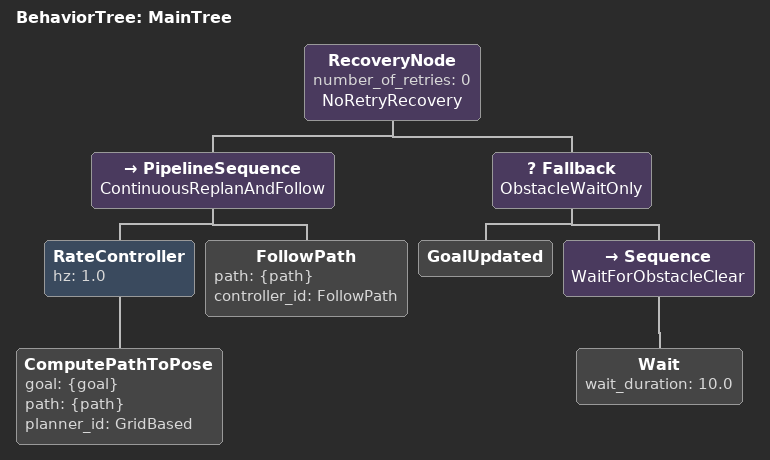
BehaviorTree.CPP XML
<?xml version="1.0"?>
<root BTCPP_format="4" main_tree_to_execute="MainTree">

  <BehaviorTree ID="MainTree">

    <!--
      RecoveryNode：控制失败后的重试次数
      number_of_retries="0"：失败后不自动重试，避免无限循环重规划
    -->
    <RecoveryNode number_of_retries="0" name="NoRetryRecovery">

      <!--
        主导航流程：持续规划 + 跟踪路径
        PipelineSequence：并行执行规划和跟踪
      -->
      <PipelineSequence name="ContinuousReplanAndFollow">

        <!--
          低频持续重规划：每秒1次
          作用：自动纠正路径偏离，但不会因为障碍物而频繁重规划
        -->
        <RateController hz="1.0">
          <ComputePathToPose goal="{goal}" path="{path}" planner_id="GridBased"/>
        </RateController>

        <!--
          路径跟踪：执行规划好的路径
          如果碰撞检测失败 → 退出到Fallback
        -->
        <FollowPath path="{path}" controller_id="FollowPath"/>

      </PipelineSequence>

      <!--
        失败处理逻辑：
        1. 优先检查是否有新目标 → 有则立即重启导航
        2. 否则执行Wait等待 → 等待后不重试（因为number_of_retries=0）
      -->
      <Fallback name="ObstacleWaitOnly">

        <!--
          检查目标是否更新
          如果APP发送了新目标，立即重启导航流程
        -->
        <GoalUpdated/>

        <!--
          遇到障碍物时的处理：只等待，不做其他动作
          - 不清除costmap（保留障碍物信息）
          - 不重新规划（避免反复尝试同一路径）
          - 不旋转恢复（spin已从behavior_server移除）
        -->
        <Sequence name="WaitForObstacleClear">
          <!--
            等待5秒
            期望：动态障碍物离开，或人工干预
          -->
          <Wait wait_duration="10.0"/>

          <!--
            等待后不会重试主流程（因为RecoveryNode的retries=0）
            机器人会保持停止状态，直到：
            1. 障碍物消失且路径仍有效 → 控制器自动继续
            2. APP发送新目标 → GoalUpdated触发重启
            3. 人工干预
          -->
        </Sequence>

      </Fallback>

    </RecoveryNode>

  </BehaviorTree>

</root>
